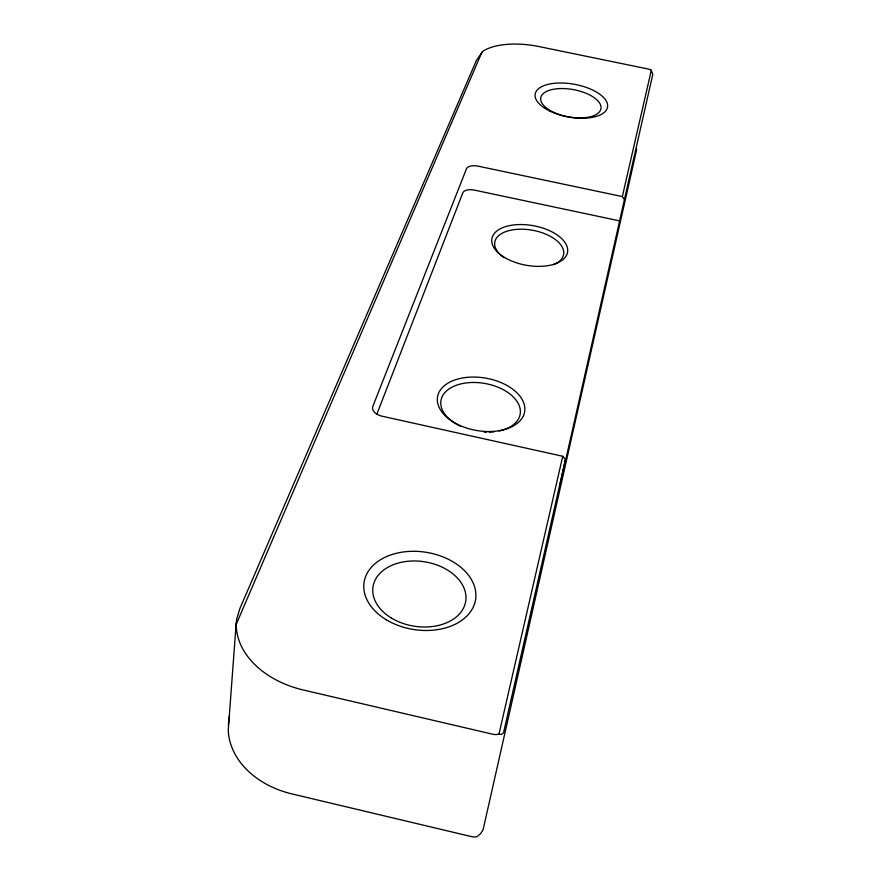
<?xml version="1.0" encoding="UTF-8"?>
<svg xmlns="http://www.w3.org/2000/svg" width="881" height="881" viewBox="0 0 881 881"><rect width="100%" height="100%" fill="white"/><g stroke="black" fill="none" stroke-linecap="round" stroke-linejoin="round"><path stroke-width="1.32" d="M624.453 199.414L652.722 74.72A4.229 1.299 60.2 0 0 652.744 74.114L651.092 70.051A5.87 2.533 11.3 0 0 647.998 68.982L539.051 46.572A55.349 24.393 9.6 0 0 482.843 51.34L476.533 60.194L239.918 608.452L236.549 619.508L236.273 626.457A90.446 64.621 5.3 0 0 303.593 690.065L492.655 734.203A10.198 7.643 13.1 0 0 498.492 734.236L501.377 734.413L503.26 733.091A7.5 3.865 69.1 0 0 503.756 731.814L565.47 459.585L562.739 456.27L382.123 416.217A12.444 7.588 7.3 0 1 372.85 406.284L466.49 168.745A10.01 4.934 9 0 1 478.031 166.135L622.327 196.573L624.453 199.414L560.305 483.856L565.47 459.585M236.229 622.779L228.245 730.129A86.173 65.767 4.5 0 0 291.985 793.924L471.588 836.631A9.691 7.742 13.9 0 0 477.139 836.598L480.541 833.668L482.766 830.331A7.114 3.821 -46.9 0 0 483.306 828.779L636.622 149.759A4.13 1.333 -36.7 0 0 636.6 149.318L636.545 149.208M228.344 724.788L229.412 715.945M498.987 734.093L562.739 456.27M622.327 196.573L651.334 70.183M376.859 414.158L462.855 192.763A9.922 5 9 0 1 474.297 190.087L619.85 220.933M236.273 624.222L481.995 51.968M460.972 426.459A40.185 24.228 9.8 0 1 450.257 388.158A40.185 24.228 9.8 0 1 511.652 395.404A40.185 24.228 9.8 0 1 499.131 430.963M494.296 431.756A40.185 24.228 9.8 0 1 489.208 432.119M486.598 432.142A40.185 24.228 9.8 0 1 483.966 432.042M499.736 254.169A34.965 18.336 10.2 0 1 508.998 230.613A34.965 18.336 10.2 0 1 555.68 239.775A34.965 18.336 10.2 0 1 553.312 264.685M503.877 257.637A34.965 18.336 10.2 0 1 500.992 255.358M391.329 617.999A46.924 32.619 8.8 0 0 465.653 601.635A46.924 32.619 8.8 0 0 401.097 562.353A46.924 32.619 8.8 0 0 391.329 617.999M453.495 422.109A44.182 26.573 9.8 0 0 524.316 413.255A44.182 26.573 9.8 0 0 465.476 377.531A44.182 26.573 9.8 0 0 453.495 422.109M506.366 258.485A38.445 20.109 10.2 0 0 567.353 253.122A38.445 20.109 10.2 0 0 515.429 224.765A38.445 20.109 10.2 0 0 506.366 258.485M552.673 111.843A30.604 13.865 10.3 0 0 600.842 109.255A30.604 13.865 10.3 0 0 559.05 88.618A30.604 13.865 10.3 0 0 552.673 111.843M386.363 619.806A56.406 39.116 8.8 0 0 475.52 599.917A56.406 39.116 8.8 0 0 397.65 552.993A56.406 39.116 8.8 0 0 386.363 619.806M549.601 110.951A36.76 16.607 10.3 0 0 607.383 107.79A36.76 16.607 10.3 0 0 557.067 83.089A36.76 16.607 10.3 0 0 549.601 110.951"/></g></svg>
